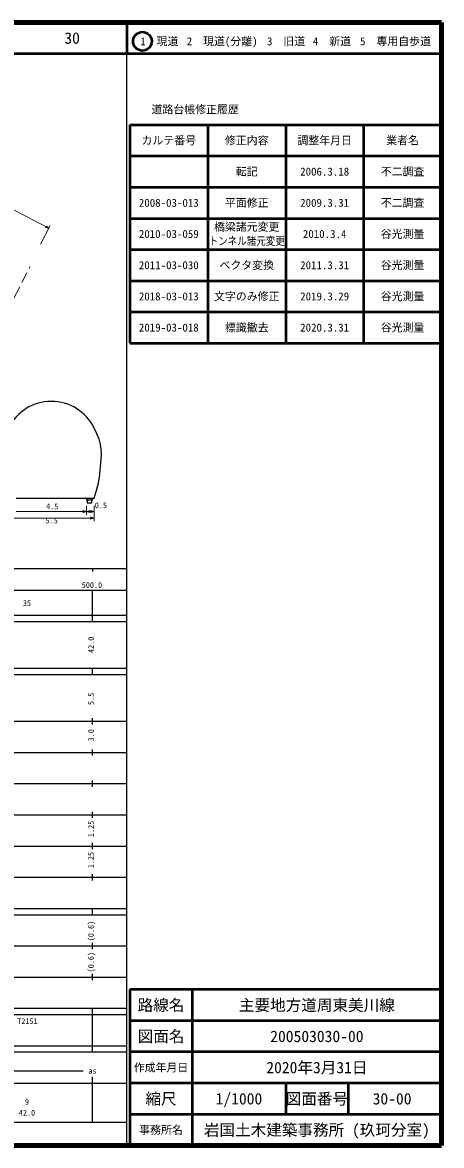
# Model space of a CAD drawing. Units: millimetres, scale not verified, with parts at other scales. Extents: x 40000 to 680000, y 20000 to 380000.
# Drawn here: x 545547 to 680000, y 20000 to 380000 of the extents above; entities that cross this region are included whole.
import ezdxf
from ezdxf.enums import TextEntityAlignment as Align

# ---------------------------------------------------------------- set-up
doc = ezdxf.new("R2010")
doc.units = ezdxf.units.MM
doc.header["$LTSCALE"] = 1000
doc.linetypes.add('CHAIN', pattern=[18.5, 12, -1.5, 3.5, -1.5])
for name, color, linetype, lineweight in [('M-BGD', 7, 'Continuous', 25), ('M-BMK', 2, 'CHAIN', 13), ('M-STR-HTXT', 7, 'Continuous', 13), ('M-TTL', 2, 'Continuous', 140), ('M-TTL-BAND', 7, 'Continuous', 25), ('M-TTL-FRAM', 2, 'Continuous', 50), ('M-TTL-LINE', 7, 'Continuous', 50)]:
    doc.layers.add(name, color=color, linetype=linetype, lineweight=lineweight)
doc.layers.add('M-TTL-TXT', color=7, linetype='Continuous')
doc.styles.add('ＭＳ ゴシック', font='')
doc.styles.get('ＭＳ ゴシック').set_extended_font_data('MS Gothic')

msp = doc.modelspace()

# ---------------------------------------------------------------- linework, layer by layer
at = {"layer": 'M-BGD'}
for p, q in [((570367, 235057), (570546, 237741)), ((570172, 233472), (570367, 235057)), ((569239, 229619), (569870, 231935)), ((569870, 231935), (570172, 233472)), ((543564, 227514), (566064, 227514)), ((566064, 227514), (568064, 227514)), ((566064, 227514), (566064, 227014)), ((566064, 227014), (566314, 227014)), ((566314, 227014), (566314, 226014)), ((566314, 227014), (567814, 227014)), ((567814, 226014), (567814, 227014)), ((567814, 227014), (568064, 227014)), ((568064, 227514), (568564, 227514)), ((568064, 227014), (568064, 227514)), ((568564, 227514), (569239, 229619)), ((566314, 226014), (567814, 226014))]:
    msp.add_line(p, q, dxfattribs=at)
msp.add_lwpolyline([(570546, 237741), (570764, 239771), (570876, 241783), (570848, 242974), (570720, 244147), (570515, 245143), (570110, 246469), (569434, 248147), (568575, 249992), (568564, 250014)], dxfattribs=at)
msp.add_arc((554814, 243143), 15371, 26.55281, 153.4472, dxfattribs=at)
at = {"layer": 'M-BMK'}
msp.add_line((539189, 284630), (548004, 301768), dxfattribs=at)
at = {"layer": 'M-STR-HTXT'}
for p, q in [((516919, 333307), (553991, 314024)), ((554452, 314913), (551363, 308958)), ((552975, 314237), (553233, 314735)), ((553991, 314024), (552975, 314237)), ((553047, 314290), (553232, 314645)), ((553743, 314153), (553047, 314290)), ((553119, 314342), (553230, 314555)), ((553601, 314227), (553119, 314342)), ((553192, 314395), (553229, 314466)), ((553388, 314338), (553192, 314395)), ((553229, 314466), (553388, 314338)), ((553230, 314555), (553601, 314227)), ((553232, 314645), (553743, 314153)), ((553233, 314735), (553991, 314024)), ((543564, 223212), (566064, 223212)), ((564814, 223562), (566064, 223212)), ((566064, 223212), (564814, 222862)), ((566064, 222212), (566064, 225071)), ((566064, 223212), (567314, 223562)), ((566064, 223212), (568564, 223212)), ((567314, 222862), (566064, 223212)), ((567314, 223562), (568564, 223212)), ((568564, 223212), (567314, 222862)), ((568564, 220128), (568564, 225071)), ((568564, 222212), (568564, 225071)), ((541064, 221128), (568564, 221128)), ((567314, 221478), (568564, 221128)), ((568564, 221128), (567314, 220778))]:
    msp.add_line(p, q, dxfattribs=at)
at = {"layer": 'M-TTL'}
for p, q in [((680000, 380000), (40000, 380000)), ((680000, 20000), (680000, 380000)), ((40000, 20000), (680000, 20000))]:
    msp.add_line(p, q, dxfattribs=at)
at = {"layer": 'M-TTL-BAND'}
for p, q in [((579000, 20000), (579000, 370000)), ((40000, 205000), (579000, 205000)), ((568000, 205000), (568000, 204000)), ((68000, 198000), (579000, 198000)), ((568000, 188000), (568000, 198000)), ((40000, 190000), (579000, 190000)), ((40000, 188000), (579000, 188000)), ((40000, 173000), (579000, 173000)), ((568000, 171000), (568000, 173000)), ((40000, 171000), (579000, 171000)), ((40000, 156000), (579000, 156000)), ((568000, 155000), (568000, 157000)), ((46000, 146000), (579000, 146000)), ((568000, 145000), (568000, 147000)), ((568000, 135000), (568000, 137000)), ((52000, 136000), (579000, 136000)), ((46000, 126000), (579000, 126000)), ((568000, 125000), (568000, 127000)), ((52000, 116000), (579000, 116000)), ((568000, 115000), (568000, 117000)), ((46000, 106000), (579000, 106000)), ((568000, 105000), (568000, 107000)), ((40000, 96000), (579000, 96000)), ((40000, 94000), (579000, 94000)), ((568000, 94000), (568000, 96000)), ((49000, 84000), (579000, 84000)), ((568000, 83000), (568000, 85000)), ((40000, 74000), (579000, 74000)), ((568000, 73000), (568000, 75000)), ((40000, 64000), (579000, 64000)), ((40000, 62000), (579000, 62000)), ((568000, 62000), (568000, 64000)), ((568000, 52000), (568000, 62000)), ((40000, 52000), (579000, 52000)), ((568000, 50000), (568000, 52000)), ((40000, 50000), (579000, 50000)), ((126500, 44000), (565000, 44000)), ((40000, 40000), (579000, 40000)), ((568000, 27500), (568000, 42000)), ((68000, 27500), (579000, 27500))]:
    msp.add_line(p, q, dxfattribs=at)
at = {"layer": 'M-TTL-FRAM'}
for p, q in [((580000, 347197), (680000, 347197)), ((580000, 347197), (580000, 277197)), ((580000, 277197), (680000, 277197)), ((680000, 70000), (580000, 70000)), ((580000, 70000), (580000, 20000))]:
    msp.add_line(p, q, dxfattribs=at)
at = {"layer": 'M-TTL-LINE'}
for p, q in [((579000, 380000), (579000, 370000)), ((40000, 370000), (680000, 370000)), ((605000, 347197), (605000, 277197)), ((630000, 347197), (630000, 277197)), ((655000, 347197), (655000, 277197)), ((580000, 337197), (680000, 337197)), ((580000, 327197), (680000, 327197)), ((580000, 317197), (680000, 317197)), ((580000, 307197), (680000, 307197)), ((580000, 297197), (680000, 297197)), ((580000, 287197), (680000, 287197)), ((600000, 70000), (600000, 20000)), ((680000, 60000), (580000, 60000)), ((680000, 50000), (580000, 50000)), ((680000, 40000), (580000, 40000)), ((630000, 40000), (630000, 30000)), ((650000, 40000), (650000, 30000)), ((680000, 30000), (580000, 30000))]:
    msp.add_line(p, q, dxfattribs=at)
msp.add_circle((584031, 373958), 3000, dxfattribs=at)

# ---------------------------------------------------------------- texts
at = {"layer": 'M-STR-HTXT', "style": 'ＭＳ ゴシック'}
for s, p in [('4.5', (553130, 223395)), ('0.5', (568747, 223760)), ('5.5', (552993, 218877))]:
    msp.add_text(s, height=1833, dxfattribs=at).set_placement(p, align=Align.BOTTOM_LEFT)
at = {"layer": 'M-TTL-BAND', "style": 'ＭＳ ゴシック'}
for s, p in [('500.0', (567844, 198195)), ('35', (547000, 192405)), ('as', (568000, 42500)), ('9', (547000, 32523)), ('42.0', (547000, 29033))]:
    msp.add_text(s, height=1833, dxfattribs=at).set_placement(p, align=Align.BOTTOM_CENTER)
for s, p in [('42.0', (569000, 180500)), ('5.5', (569000, 163174)), ('3.0', (569000, 151500)), ('1.25', (569000, 121500)), ('1.25', (569000, 111500)), ('(0.6)', (569000, 88764)), ('(0.6)', (569000, 78764))]:
    msp.add_text(s, height=1833, rotation=90, dxfattribs=at).set_placement(p, align=Align.BOTTOM_CENTER)
msp.add_text('T2151', height=1833, dxfattribs=at).set_placement((543875, 58405), align=Align.BOTTOM_LEFT)
at = {"layer": 'M-TTL-TXT', "style": 'ＭＳ ゴシック'}
for s, height, p in [('30', 3666, (561497, 375000)), ('1\u3000現道', 2566, (589448, 373958)), ('2\u3000現道(分離)', 2566, (609619, 373958)), ('3\u3000旧道', 2566, (630121, 373958)), ('4\u3000新道', 2566, (644824, 373958)), ('5\u3000専用自歩道', 2566, (665228, 373958)), ('道路台帳修正履歴', 2566, (600968, 352113)), ('カルテ番号', 2566, (592500, 342197)), ('修正内容', 2566, (617500, 342197)), ('調整年月日', 2566, (642500, 342197)), ('業者名', 2566, (667500, 342197)), ('転記', 2566, (617500, 332197)), ('2006.3.18', 2566, (642500, 332197)), ('不二調査', 2566, (667500, 332197)), ('2008-03-013', 2566, (592500, 322197)), ('平面修正', 2566, (617500, 322197)), ('2009.3.31', 2566, (642500, 322197)), ('不二調査', 2566, (667500, 322197)), ('2010-03-059', 2566, (592500, 312197)), ('橋梁諸元変更', 2566, (617500, 314478)), ('2010.3.4', 2566, (642500, 312197)), ('谷光測量', 2566, (667500, 312197)), ('2011-03-030', 2566, (592500, 302197)), ('ベクタ変換', 2566, (617500, 302197)), ('2011.3.31', 2566, (642500, 302197)), ('谷光測量', 2566, (667500, 302197)), ('2018-03-013', 2566, (592500, 292197)), ('文字のみ修正', 2566, (617500, 292197)), ('2019.3.29', 2566, (642500, 292197)), ('谷光測量', 2566, (667500, 292197)), ('2019-03-018', 2566, (592500, 282197)), ('標識撤去', 2566, (617500, 282197)), ('2020.3.31', 2566, (642500, 282197)), ('谷光測量', 2566, (667500, 282197)), ('路線名', 3666, (590000, 65000)), ('路線名', 3666, (590000, 65000)), ('主要地方道周東美川線', 3666, (640000, 65000)), ('図面名', 3666, (590000, 55000)), ('図面名', 3666, (590000, 55000)), ('200503030-00', 3666, (640000, 55000)), ('2020年3月31日', 3666, (640000, 45000)), ('作成年月日', 2566, (590000, 45000)), ('作成年月日', 2566, (590000, 45000)), ('縮尺', 3666, (590000, 35000)), ('縮尺', 3666, (590000, 35000)), ('1/1000', 3666, (615000, 35000)), ('図面番号', 3666, (640000, 35000)), ('図面番号', 3666, (640000, 35000)), ('30-00', 3666, (664125, 35000)), ('事務所名', 2566, (590000, 25000)), ('事務所名', 2566, (590000, 25000)), ('岩国土木建築事務所 (玖珂分室)', 3666, (640000, 25000))]:
    msp.add_text(s, height=height, dxfattribs=at).set_placement(p, align=Align.MIDDLE_CENTER)
at = {"layer": 'M-TTL-TXT', "style": 'ＭＳ ゴシック', "width": 0.85}
msp.add_text('トンネル諸元変更', height=2566, dxfattribs=at).set_placement((617500, 309944), align=Align.MIDDLE_CENTER)

doc.saveas('drawing.dxf')
